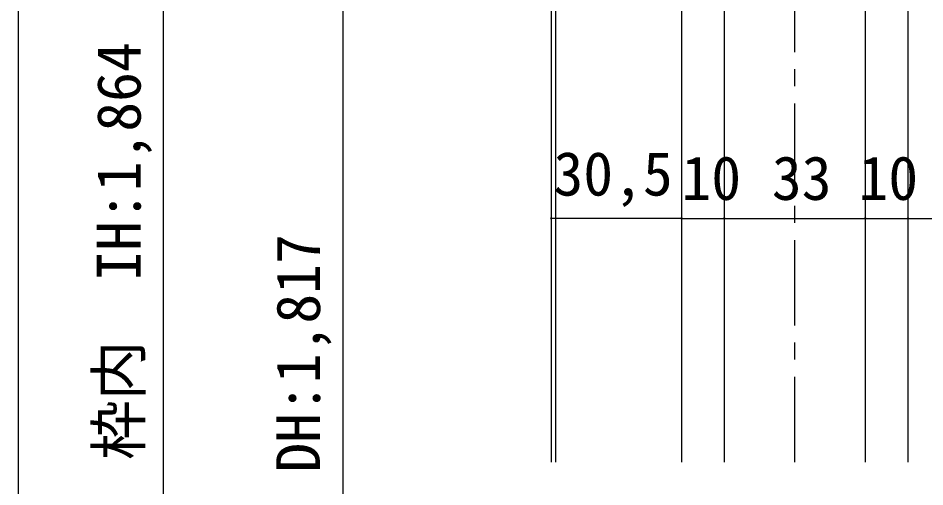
# Model space of a CAD drawing. Units: millimetres, scale not verified. Extents: x -800 to 800, y -554 to 554.
# Drawn here: x -624.1 to -411.9, y 179.8 to 289.6 of the extents above; entities that cross this region are included whole.
import ezdxf
from ezdxf.enums import TextEntityAlignment as Align

# ---------------------------------------------------------------- set-up
doc = ezdxf.new("R2010")
doc.units = ezdxf.units.MM
doc.header["$LTSCALE"] = 4
doc.linetypes.add('CHAIN1', pattern=[8, 5, -1, 1, -1])
doc.layers.add('2-0', color=7, linetype='Continuous', lineweight=25)
doc.styles.add('ＭＳ ゴシック', font='')
doc.styles.get('ＭＳ ゴシック').set_extended_font_data('MS Gothic')

msp = doc.modelspace()

# ---------------------------------------------------------------- linework, layer by layer
at = {"layer": '2-0', "linetype": 'CHAIN1'}
msp.add_line((-442.362, 185.644), (-442.362, 435.959), dxfattribs=at)
at = {"layer": '2-0'}
for p, q in [((-624.143, 429.432), (-624.143, 5.615)), ((-499.362, 414.932), (-499.362, 206.115)), ((-498.362, 414.932), (-498.362, 185.644)), ((-590.168, 393.432), (-590.168, 5.615)), ((-468.862, 393.432), (-468.862, 185.644)), ((-415.862, 393.432), (-415.862, 185.644)), ((-548.18, 359.432), (-548.18, 18.615)), ((-458.862, 359.432), (-458.862, 185.644)), ((-425.862, 359.432), (-425.862, 185.644)), ((-499.362, 268.682), (-499.362, 241.477)), ((-468.862, 268.682), (-468.862, 241.477)), ((-458.862, 268.682), (-458.862, 241.477)), ((-425.862, 268.682), (-425.862, 241.477)), ((-415.862, 265.533), (-415.862, 241.477)), ((-468.862, 258.682), (-468.862, 241.477)), ((-458.862, 258.682), (-458.862, 241.477)), ((-425.862, 258.682), (-425.862, 241.477)), ((-415.862, 258.682), (-415.862, 241.477)), ((-499.519, 242.727), (-499.206, 242.727)), ((-468.862, 242.727), (-499.362, 242.727)), ((-468.706, 242.727), (-469.019, 242.727)), ((-469.019, 242.727), (-468.706, 242.727)), ((-468.862, 242.727), (-458.862, 242.727)), ((-459.019, 242.727), (-458.706, 242.727)), ((-458.706, 242.727), (-459.019, 242.727)), ((-458.862, 242.727), (-425.862, 242.727)), ((-425.706, 242.727), (-426.019, 242.727)), ((-426.019, 242.727), (-425.706, 242.727)), ((-425.862, 242.727), (-415.862, 242.727)), ((-416.019, 242.727), (-415.706, 242.727)), ((-415.706, 242.727), (-416.019, 242.727)), ((-415.862, 242.727), (-385.362, 242.727)), ((-499.362, 206.115), (-499.362, 185.644)), ((-458.862, 206.115), (-458.862, 185.644)), ((-425.862, 206.115), (-425.862, 185.644))]:
    msp.add_line(p, q, dxfattribs=at)
for centre, start, end in [((-499.362, 242.727), 0, 180), ((-468.862, 242.727), 0, 180), ((-468.862, 242.727), 180, 0), ((-458.862, 242.727), 0, 180), ((-458.862, 242.727), 180, 0), ((-425.862, 242.727), 0, 180), ((-425.862, 242.727), 180, 0), ((-415.862, 242.727), 0, 180), ((-415.862, 242.727), 180, 0)]:
    msp.add_arc(centre, 0.156, start, end, dxfattribs=at)

# ---------------------------------------------------------------- texts
at = {"layer": '2-0', "style": 'ＭＳ ゴシック'}
for s, p in [('枠内\u3000IH:1,864', (-592.392, 186.144)), ('DH:1,817', (-550.404, 183.18))]:
    msp.add_text(s, height=10.26, rotation=90, dxfattribs=at).set_placement(p, align=Align.BOTTOM_LEFT)
for s, p in [('30,5', (-498.843, 244.978)), ('10', (-468.882, 243.963)), ('33', (-447.72, 243.963)), ('10', (-427.447, 243.963))]:
    msp.add_text(s, height=10.26, dxfattribs=at).set_placement(p, align=Align.BOTTOM_LEFT)

doc.saveas('drawing.dxf')
